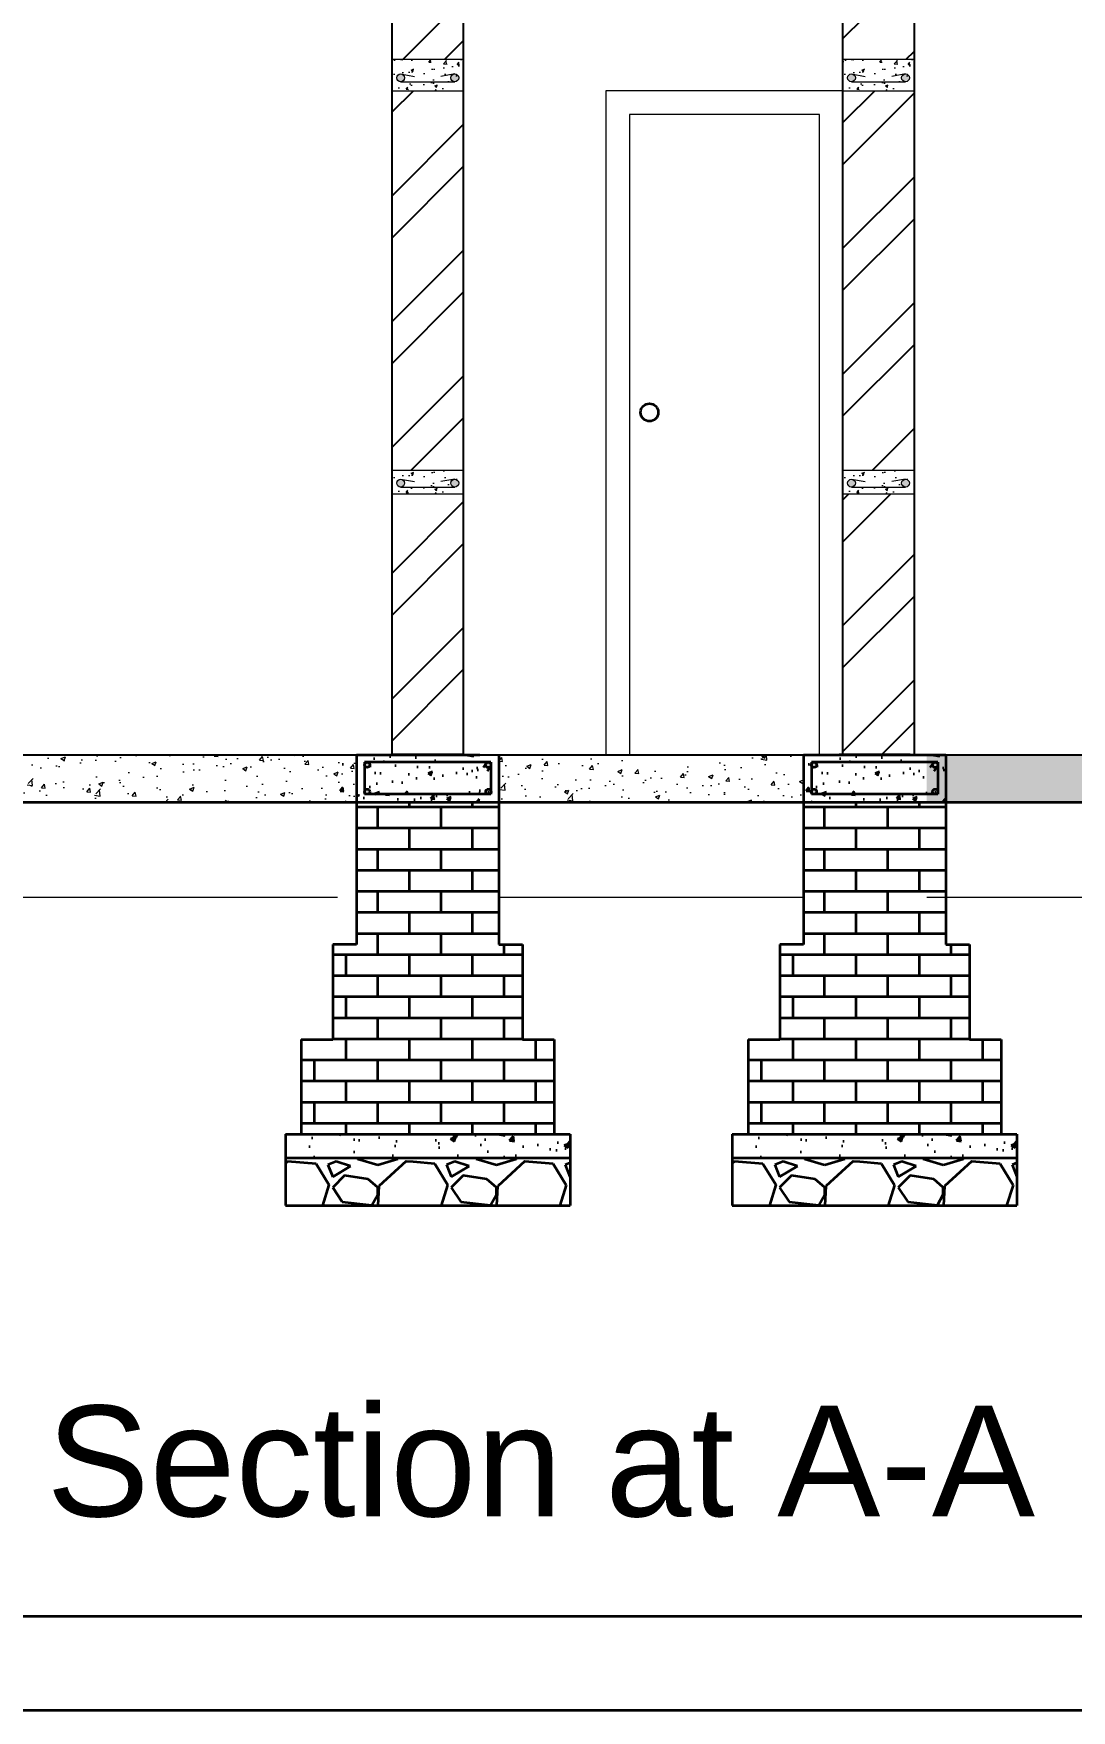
# Model space of a CAD drawing. Header units: inches. Extents: x 392906 to 410488, y -52747 to -40742.
# Drawn here: x 400696.6 to 400827.8, y -52746.6 to -52534.5 of the extents above; entities that cross this region are included whole.
import ezdxf

# ---------------------------------------------------------------- set-up
doc = ezdxf.new("R2010")
doc.units = ezdxf.units.IN
doc.header["$LTSCALE"] = 2
doc.header["$MEASUREMENT"] = 0
doc.layers.get('0').update_dxf_attribs({"linetype": 'CONTINUOUS'})
for name, color, linetype, lineweight in [('door', 20, 'CONTINUOUS', 35), ('steps', 253, 'CONTINUOUS', 20), ('WALL - A', 1, 'CONTINUOUS', 40)]:
    doc.layers.add(name, color=color, linetype=linetype, lineweight=lineweight)
doc.layers.add('Normal Wall', color=7, linetype='CONTINUOUS', lineweight=35, true_color=0xffaf89)
doc.styles.get("Standard").update_dxf_attribs({"font": 'ARIALN.TTF'})
pattern_1 = [(228.0127875, (39700.7965, -21894.8835), (-120, -135), [2.01804, -199.7863207]), (184.96974073, (39699.4465, -21896.3835), (180, 15), [3.46302, -342.8388714]), (132.51044708, (39695.9965, -21896.6835), (150, -165), [2.44182, -241.74048894]), (267.273689, (39690.1465, -21900.4335), (15, 300), [3.15357, -312.2033706]), (292.83365418, (39689.9965, -21903.5835), (-75, 180), [3.092325, -306.1405969]), (357.273689, (39691.1965, -21906.4335), (-300, 15), [3.15357, -312.2033706]), (37.69424047, (39694.3465, -21906.5835), (-195, -150), [4.170435, -412.87272823]), (72.25532837, (39697.6465, -21904.0335), (105, 330), [3.93732, -389.79482245]), (121.42956562, (39698.8465, -21900.2835), (-120, 195), [3.16425, -313.26109665]), (175.2363583, (39697.1965, -21897.5835), (165, -15), [3.61248, -177.0114387]), (222.3974378, (39693.59653, -21897.28348), (-180, -165), [4.67172, -462.5006251]), (138.81407483, (39704.9965, -21900.5835), (-105, 90), [1.594515, -157.8576722]), (171.4692344, (39703.7965, -21899.5335), (195, -30), [3.033555, -300.32267124]), (225, (39700.797, -21899.083), (-2e-15, -15), [2.121315, -19.09188844]), (203.1985905, (39699.7465, -21897.2835), (75, 30), [1.14237, -113.0942266]), (291.8014095, (39698.6965, -21897.7335), (-15, 45), [1.615545, -79.1619271]), (30.9637565, (39699.2965, -21899.2335), (45, 30), [2.623935, -84.8403434]), (161.5650512, (39701.5465, -21897.8835), (30, -15), [1.897365, -45.5367999]), (16.38954033, (39689.9965, -21897.7335), (150, 45), [2.658, -263.1426772]), (70.34617594, (39692.5465, -21896.9835), (-60, -165), [2.229915, -220.7611162]), (293.1985905, (39701.5465, -21894.8835), (-30, 75), [2.284725, -111.9518716]), (343.61045967, (39702.4465, -21896.9835), (-150, 45), [2.658, -263.1426772]), (339.4439548, (39689.9965, -21907.0335), (-75, 30), [2.5632, -125.5968562]), (294.77514057, (39692.3965, -21907.9335), (-75, 165), [2.14767, -212.61964595]), (66.8014095, (39701.6965, -21909.8835), (30, 75), [2.284725, -111.9518716]), (17.35402464, (39702.5965, -21907.7835), (-195, -60), [2.514465, -248.9313542]), (69.4439548, (39694.3465, -21909.8835), (-30, -75), [1.2816, -126.8784562]), (101.3099325, (39700.7965, -21909.8835), (-15, 60), [0.76485, -75.7204427]), (165.9637565, (39700.6465, -21909.1335), (45, -15), [3.092325, -58.7542594]), (186.00900596, (39697.6465, -21908.3835), (150, 15), [2.86575, -283.7088476]), (303.6900675, (39699.2965, -21900.5835), (-15, 30), [2.16333, -51.91993913]), (353.15722659, (39700.4965, -21902.3835), (255, -30), [3.77691, -373.91343936]), (60.9453959, (39704.2465, -21902.8335), (-60, -105), [1.54434, -152.8901121]), (90, (39704.997, -21901.483), (-15, 15), [0.9, -14.1]), (120.25643716, (39697.3465, -21907.9335), (60, -105), [2.08386, -206.30279984]), (48.0127875, (39696.2965, -21906.1335), (120, 135), [4.03608, -197.7682807]), (0, (39698.997, -21903.133), (15, 15), [3.9, -11.1]), (325.30484647, (39702.8965, -21903.1335), (150, -105), [2.37171, -234.7991145]), (254.0546041, (39704.8465, -21904.4835), (-15, -60), [2.18403, -107.01761834]), (207.64597536, (39704.2465, -21906.5835), (-285, -150), [3.555975, -352.04211273]), (175.42607874, (39701.0965, -21908.2335), (-195, 15), [3.761985, -372.4361011])]
pattern_2 = [(228.0127875, (39757.3063, -21894.8835), (-120, -135), [2.01804, -199.7863207]), (184.96974073, (39755.9563, -21896.3835), (180, 15), [3.46302, -342.8388714]), (132.51044708, (39752.5063, -21896.6835), (150, -165), [2.44182, -241.74048894]), (267.273689, (39746.6563, -21900.4335), (15, 300), [3.15357, -312.2033706]), (292.83365418, (39746.5063, -21903.5835), (-75, 180), [3.092325, -306.1405969]), (357.273689, (39747.7063, -21906.4335), (-300, 15), [3.15357, -312.2033706]), (37.69424047, (39750.8563, -21906.5835), (-195, -150), [4.170435, -412.87272823]), (72.25532837, (39754.1563, -21904.0335), (105, 330), [3.93732, -389.79482245]), (121.42956562, (39755.3563, -21900.2835), (-120, 195), [3.16425, -313.26109665]), (175.2363583, (39753.7063, -21897.5835), (165, -15), [3.61248, -177.0114387]), (222.3974378, (39750.1063, -21897.28348), (-180, -165), [4.67172, -462.5006251]), (138.81407483, (39761.5063, -21900.5835), (-105, 90), [1.594515, -157.8576722]), (171.4692344, (39760.3063, -21899.5335), (195, -30), [3.033555, -300.32267124]), (225, (39757.306, -21899.083), (-2e-15, -15), [2.121315, -19.09188844]), (203.1985905, (39756.2563, -21897.2835), (75, 30), [1.14237, -113.0942266]), (291.8014095, (39755.2063, -21897.7335), (-15, 45), [1.615545, -79.1619271]), (30.9637565, (39755.8063, -21899.2335), (45, 30), [2.623935, -84.8403434]), (161.5650512, (39758.0563, -21897.8835), (30, -15), [1.897365, -45.5367999]), (16.38954033, (39746.5063, -21897.7335), (150, 45), [2.658, -263.1426772]), (70.34617594, (39749.0563, -21896.9835), (-60, -165), [2.229915, -220.7611162]), (293.1985905, (39758.0563, -21894.8835), (-30, 75), [2.284725, -111.9518716]), (343.61045967, (39758.9563, -21896.9835), (-150, 45), [2.658, -263.1426772]), (339.4439548, (39746.5063, -21907.0335), (-75, 30), [2.5632, -125.5968562]), (294.77514057, (39748.9063, -21907.9335), (-75, 165), [2.14767, -212.61964595]), (66.8014095, (39758.2063, -21909.8835), (30, 75), [2.284725, -111.9518716]), (17.35402464, (39759.1063, -21907.7835), (-195, -60), [2.514465, -248.9313542]), (69.4439548, (39750.8563, -21909.8835), (-30, -75), [1.2816, -126.8784562]), (101.3099325, (39757.3063, -21909.8835), (-15, 60), [0.76485, -75.7204427]), (165.9637565, (39757.1563, -21909.1335), (45, -15), [3.092325, -58.7542594]), (186.00900596, (39754.1563, -21908.3835), (150, 15), [2.86575, -283.7088476]), (303.6900675, (39755.8063, -21900.5835), (-15, 30), [2.16333, -51.91993913]), (353.15722659, (39757.0063, -21902.3835), (255, -30), [3.77691, -373.91343936]), (60.9453959, (39760.7563, -21902.8335), (-60, -105), [1.54434, -152.8901121]), (90, (39761.506, -21901.483), (-15, 15), [0.9, -14.1]), (120.25643716, (39753.8563, -21907.9335), (60, -105), [2.08386, -206.30279984]), (48.0127875, (39752.8063, -21906.1335), (120, 135), [4.03608, -197.7682807]), (0, (39755.506, -21903.133), (15, 15), [3.9, -11.1]), (325.30484647, (39759.4063, -21903.1335), (150, -105), [2.37171, -234.7991145]), (254.0546041, (39761.3563, -21904.4835), (-15, -60), [2.18403, -107.01761834]), (207.64597536, (39760.7563, -21906.5835), (-285, -150), [3.555975, -352.04211273]), (175.42607874, (39757.6063, -21908.2335), (-195, 15), [3.761985, -372.4361011])]
pattern_3 = [(50, (336474.6734, 63886.4713), (5.73808146, -0.50201708), [0.6, -6.6]), (355, (336474.6734, 63886.471), (-1.11001067, 6.01753707), [0.48, -5.28]), (100.4514, (336475.1516, 63886.4294), (4.62807505, 5.51551634), [0.50992152, -5.6091369]), (46.1842, (336474.6734, 63888.071), (8.5379284, -1.3241521), [0.9, -9.9]), (96.6356, (336475.385, 63887.961), (7.47730164, 7.79294297), [0.7648823, -8.413704]), (351.1842, (336474.673, 63888.071), (7.47729556, 7.7929488), [0.72, -7.92]), (21, (336475.4734, 63887.6713), (4.77525642, -3.22095113), [0.6, -6.6]), (326, (336475.4734, 63887.671), (1.94652266, 5.80120036), [0.48, -5.28]), (71.4514, (336475.8714, 63887.403), (6.72178103, 2.58024397), [0.50992152, -5.6091369]), (37.5, (336474.6734, 63886.4713), (0.097278843, 2.66315083), [0, -5.216, 0, -5.36, 0, -5.3]), (7.5, (336474.6734, 63886.4713), (2.1045563, 3.155293695), [0, -3.056, 0, -5.096, 0, -2.02]), (327.5, (336472.8894, 63886.4713), (4.27057949, -0.180438974), [0, -2, 0, -6.24, 0, -8.28]), (317.5, (336472.0894, 63886.4713), (4.66548935, 0.80083986), [0, -2.6, 0, -4.144, 0, -5.88])]

msp = doc.modelspace()

# ---------------------------------------------------------------- hatches: boundary and pattern name
at = {"linetype": 'ByBlock', "lineweight": 5}
h = msp.add_hatch(dxfattribs=at)
h.set_pattern_fill('AR-CONC', scale=0.5, style=0)
h.set_pattern_definition([(50, (354502.9853, 16266.0003), (3.58630091, -0.31376067), [0.375, -4.125]), (355, (354502.9853, 16266.0003), (-0.69375667, 3.76096067), [0.3, -3.3]), (100.4514, (354503.2842, 16265.974), (2.89254691, 3.44719771), [0.31870095, -3.50571056]), (46.1842, (354502.9853, 16267.0003), (5.33620524, -0.82759507), [0.5625, -6.1875]), (96.6356, (354503.43, 16266.9313), (4.67331353, 4.87058935), [0.47805144, -5.258565]), (351.1842, (354502.9853, 16267), (4.67330973, 4.870593), [0.45, -4.95]), (21, (354503.4853, 16266.7503), (2.98453526, -2.01309445), [0.375, -4.125]), (326, (354503.4853, 16266.7503), (1.21657666, 3.62575023), [0.3, -3.3]), (71.4514, (354503.734, 16266.5825), (4.20111314, 1.61265248), [0.31870095, -3.50571056]), (37.5, (354502.9853, 16266.0003), (0.060799277, 1.66446927), [0, -3.26, 0, -3.35, 0, -3.3125]), (7.5, (354502.9853, 16266.0003), (1.315347687, 1.97205856), [0, -1.91, 0, -3.185, 0, -1.2625]), (327.5, (354501.8703, 16266.0003), (2.66911218, -0.112774359), [0, -1.25, 0, -3.9, 0, -5.175]), (317.5, (354501.3703, 16266.0003), (2.91593085, 0.50052491), [0, -1.625, 0, -2.59, 0, -3.675])])
h.paths.add_polyline_path([(400750.91, -52537.75), (400741.91, -52537.75), (400741.91, -52541.75), (400750.91, -52541.75)])
edge = h.paths.add_edge_path(flags=16)
edge.add_arc((400749.83, -52540.39), 0.496, 180, 268.058, ccw=False)
edge.add_arc((400749.83, -52540.39), 0.496, 0, 180, ccw=False)
edge.add_arc((400749.83, -52540.39), 0.496, -91.942, 0, ccw=False)
edge.add_line((400749.81, -52540.89), (400743.01, -52540.89))
edge.add_arc((400742.99, -52540.39), 0.496, 180, 271.942, ccw=False)
edge.add_arc((400742.99, -52540.39), 0.496, 0, 180, ccw=False)
edge.add_arc((400742.99, -52540.39), 0.496, -88.058, 0, ccw=False)
edge.add_line((400743.01, -52540.89), (400749.81, -52540.89))
h = msp.add_hatch(dxfattribs=at)
h.set_pattern_fill('AR-CONC', scale=0.5, style=0)
h.set_pattern_definition([(50, (354559.9853, 16266.0003), (3.58630091, -0.31376067), [0.375, -4.125]), (355, (354559.9853, 16266.0003), (-0.69375667, 3.76096067), [0.3, -3.3]), (100.4514, (354560.2842, 16265.974), (2.89254691, 3.44719771), [0.31870095, -3.50571056]), (46.1842, (354559.9853, 16267.0003), (5.33620524, -0.82759507), [0.5625, -6.1875]), (96.6356, (354560.43, 16266.9313), (4.67331353, 4.87058935), [0.47805144, -5.258565]), (351.1842, (354559.9853, 16267), (4.67330973, 4.870593), [0.45, -4.95]), (21, (354560.4853, 16266.7503), (2.98453526, -2.01309445), [0.375, -4.125]), (326, (354560.4853, 16266.7503), (1.21657666, 3.62575023), [0.3, -3.3]), (71.4514, (354560.734, 16266.5825), (4.20111314, 1.61265248), [0.31870095, -3.50571056]), (37.5, (354559.9853, 16266.0003), (0.060799277, 1.66446927), [0, -3.26, 0, -3.35, 0, -3.3125]), (7.5, (354559.9853, 16266.0003), (1.315347687, 1.97205856), [0, -1.91, 0, -3.185, 0, -1.2625]), (327.5, (354558.8703, 16266.0003), (2.66911218, -0.112774359), [0, -1.25, 0, -3.9, 0, -5.175]), (317.5, (354558.3703, 16266.0003), (2.91593085, 0.50052491), [0, -1.625, 0, -2.59, 0, -3.675])])
h.paths.add_polyline_path([(400807.91, -52537.75), (400798.91, -52537.75), (400798.91, -52541.75), (400807.91, -52541.75)])
edge = h.paths.add_edge_path(flags=16)
edge.add_arc((400806.83, -52540.39), 0.496, 180, 268.058, ccw=False)
edge.add_arc((400806.83, -52540.39), 0.496, 0, 180, ccw=False)
edge.add_arc((400806.83, -52540.39), 0.496, -91.942, 0, ccw=False)
edge.add_line((400806.81, -52540.89), (400800.01, -52540.89))
edge.add_arc((400799.99, -52540.39), 0.496, 180, 271.942, ccw=False)
edge.add_arc((400799.99, -52540.39), 0.496, 0, 180, ccw=False)
edge.add_arc((400799.99, -52540.39), 0.496, -88.058, 0, ccw=False)
edge.add_line((400800.01, -52540.89), (400806.81, -52540.89))
h = msp.add_hatch(color=7, dxfattribs=at)
h.paths.add_polyline_path([(400750.32, -52540.12, 0.414214), (400749.83, -52539.62), (400749.66, -52539.65, 0.315664), (400749.33, -52540.12, 1)])
h.paths.add_polyline_path([(400743.16, -52539.65), (400742.99, -52539.62, 0.414214), (400742.5, -52540.12, 0.404321), (400742.98, -52540.62), (400743.01, -52540.62, 0.404321), (400743.49, -52540.12, 0.315664)])
h = msp.add_hatch(color=7, dxfattribs=at)
h.paths.add_polyline_path([(400807.32, -52540.12, 0.414214), (400806.83, -52539.62), (400806.66, -52539.65, 0.315664), (400806.33, -52540.12, 1)])
h.paths.add_polyline_path([(400800.16, -52539.65), (400799.99, -52539.62, 0.414214), (400799.5, -52540.12, 0.404321), (400799.98, -52540.62), (400800.01, -52540.62, 0.404321), (400800.49, -52540.12, 0.315664)])
h = msp.add_hatch(dxfattribs=at)
h.set_pattern_fill('AR-CONC', scale=0.5, style=0)
h.set_pattern_definition([(50, (354502.9853, 16215.0003), (3.58630091, -0.31376067), [0.375, -4.125]), (355, (354502.9853, 16215.0003), (-0.69375667, 3.76096067), [0.3, -3.3]), (100.4514, (354503.2842, 16214.974), (2.89254691, 3.44719771), [0.31870095, -3.50571056]), (46.1842, (354502.9853, 16216.0003), (5.33620524, -0.82759507), [0.5625, -6.1875]), (96.6356, (354503.43, 16215.9313), (4.67331353, 4.87058935), [0.47805144, -5.258565]), (351.1842, (354502.9853, 16216), (4.67330973, 4.870593), [0.45, -4.95]), (21, (354503.4853, 16215.7503), (2.98453526, -2.01309445), [0.375, -4.125]), (326, (354503.4853, 16215.7503), (1.21657666, 3.62575023), [0.3, -3.3]), (71.4514, (354503.734, 16215.5825), (4.20111314, 1.61265248), [0.31870095, -3.50571056]), (37.5, (354502.9853, 16215.0003), (0.060799277, 1.66446927), [0, -3.26, 0, -3.35, 0, -3.3125]), (7.5, (354502.9853, 16215.0003), (1.315347687, 1.97205856), [0, -1.91, 0, -3.185, 0, -1.2625]), (327.5, (354501.8703, 16215.0003), (2.66911218, -0.112774359), [0, -1.25, 0, -3.9, 0, -5.175]), (317.5, (354501.3703, 16215.0003), (2.91593085, 0.50052491), [0, -1.625, 0, -2.59, 0, -3.675])])
h.paths.add_polyline_path([(400750.91, -52589.75), (400741.91, -52589.75), (400741.91, -52592.75), (400750.91, -52592.75)])
h.paths.add_polyline_path([(400749.81, -52591.89, -0.404321), (400749.33, -52591.39, -1), (400750.32, -52591.39, -0.424176), (400749.81, -52591.89), (400743.01, -52591.89, -0.424176), (400742.5, -52591.39, -1), (400743.49, -52591.39, -0.404321), (400743.01, -52591.89)], flags=16)
h = msp.add_hatch(color=7, dxfattribs=at)
h.paths.add_polyline_path([(400750.32, -52591.39, 0.414214), (400749.83, -52590.9), (400749.66, -52590.93, 0.315664), (400749.33, -52591.39, 1)])
h.paths.add_polyline_path([(400743.16, -52590.93), (400742.99, -52590.9, 0.414214), (400742.5, -52591.39, 0.404321), (400742.98, -52591.89), (400743.01, -52591.89, 0.404321), (400743.49, -52591.39, 0.315664)])
h = msp.add_hatch(dxfattribs=at)
h.set_pattern_fill('AR-CONC', scale=0.5, style=0)
h.set_pattern_definition([(50, (354559.9853, 16215.0003), (3.58630091, -0.31376067), [0.375, -4.125]), (355, (354559.9853, 16215.0003), (-0.69375667, 3.76096067), [0.3, -3.3]), (100.4514, (354560.2842, 16214.974), (2.89254691, 3.44719771), [0.31870095, -3.50571056]), (46.1842, (354559.9853, 16216.0003), (5.33620524, -0.82759507), [0.5625, -6.1875]), (96.6356, (354560.43, 16215.9313), (4.67331353, 4.87058935), [0.47805144, -5.258565]), (351.1842, (354559.9853, 16216), (4.67330973, 4.870593), [0.45, -4.95]), (21, (354560.4853, 16215.7503), (2.98453526, -2.01309445), [0.375, -4.125]), (326, (354560.4853, 16215.7503), (1.21657666, 3.62575023), [0.3, -3.3]), (71.4514, (354560.734, 16215.5825), (4.20111314, 1.61265248), [0.31870095, -3.50571056]), (37.5, (354559.9853, 16215.0003), (0.060799277, 1.66446927), [0, -3.26, 0, -3.35, 0, -3.3125]), (7.5, (354559.9853, 16215.0003), (1.315347687, 1.97205856), [0, -1.91, 0, -3.185, 0, -1.2625]), (327.5, (354558.8703, 16215.0003), (2.66911218, -0.112774359), [0, -1.25, 0, -3.9, 0, -5.175]), (317.5, (354558.3703, 16215.0003), (2.91593085, 0.50052491), [0, -1.625, 0, -2.59, 0, -3.675])])
h.paths.add_polyline_path([(400807.91, -52589.75), (400798.91, -52589.75), (400798.91, -52592.75), (400807.91, -52592.75)])
h.paths.add_polyline_path([(400806.81, -52591.89, -0.404321), (400806.33, -52591.39, -1), (400807.32, -52591.39, -0.424176), (400806.81, -52591.89), (400800.01, -52591.89, -0.424176), (400799.5, -52591.39, -1), (400800.49, -52591.39, -0.404321), (400800.01, -52591.89)], flags=16)
h = msp.add_hatch(color=7, dxfattribs=at)
h.paths.add_polyline_path([(400807.32, -52591.39, 0.414214), (400806.83, -52590.9), (400806.66, -52590.93, 0.315664), (400806.33, -52591.39, 1)])
h.paths.add_polyline_path([(400800.16, -52590.93), (400799.99, -52590.9, 0.414214), (400799.5, -52591.39, 0.404321), (400799.98, -52591.89), (400800.01, -52591.89, 0.404321), (400800.49, -52591.39, 0.315664)])
at = {"layer": 'door', "ltscale": 0.5}
h = msp.add_hatch(dxfattribs=at)
h.set_pattern_fill('AR-CONC', color=256, scale=0.8, style=0)
h.set_pattern_definition([(50, (336415.7534, 63886.4713), (5.73808146, -0.50201708), [0.6, -6.6]), (355, (336415.7534, 63886.471), (-1.11001067, 6.01753707), [0.48, -5.28]), (100.4514, (336416.2316, 63886.4294), (4.62807505, 5.51551634), [0.50992152, -5.6091369]), (46.1842, (336415.7534, 63888.071), (8.5379284, -1.3241521), [0.9, -9.9]), (96.6356, (336416.465, 63887.961), (7.47730164, 7.79294297), [0.7648823, -8.413704]), (351.1842, (336415.753, 63888.071), (7.47729556, 7.7929488), [0.72, -7.92]), (21, (336416.5534, 63887.6713), (4.77525642, -3.22095113), [0.6, -6.6]), (326, (336416.5534, 63887.671), (1.94652266, 5.80120036), [0.48, -5.28]), (71.4514, (336416.9514, 63887.403), (6.72178103, 2.58024397), [0.50992152, -5.6091369]), (37.5, (336415.7534, 63886.4713), (0.097278843, 2.66315083), [0, -5.216, 0, -5.36, 0, -5.3]), (7.5, (336415.7534, 63886.4713), (2.1045563, 3.155293695), [0, -3.056, 0, -5.096, 0, -2.02]), (327.5, (336413.9694, 63886.4713), (4.27057949, -0.180438974), [0, -2, 0, -6.24, 0, -8.28]), (317.5, (336413.1694, 63886.4713), (4.66548935, 0.80083986), [0, -2.6, 0, -4.144, 0, -5.88])])
h.paths.add_polyline_path([(400753, -52625.75), (400735, -52625.75), (400735, -52631.75), (400753, -52631.75), (400753, -52626.7)])
h.paths.add_polyline_path([(400752, -52626.7), (400752, -52630.75), (400736, -52630.75), (400736, -52626.7), (400736.3, -52626.7, -0.049683), (400736.37, -52626.7)], flags=16)
h.paths.add_polyline_path([(400751.99, -52627.04, -1), (400751.32, -52627.04, -1)], flags=0)
h.paths.add_polyline_path([(400752, -52630.42, -1), (400751.33, -52630.42, -1)], flags=16)
h.paths.add_polyline_path([(400736.67, -52630.42, -1), (400736, -52630.42, -1)], flags=16)
h = msp.add_hatch(dxfattribs=at)
h.set_pattern_fill('AR-CONC', color=256, scale=0.8, style=0)
h.set_pattern_definition([(50, (336418.1637, 63886.4713), (5.73808146, -0.50201708), [0.6, -6.6]), (355, (336418.1637, 63886.471), (-1.11001067, 6.01753707), [0.48, -5.28]), (100.4514, (336418.642, 63886.4294), (4.62807505, 5.51551634), [0.50992152, -5.6091369]), (46.1842, (336418.164, 63888.071), (8.5379284, -1.3241521), [0.9, -9.9]), (96.6356, (336418.875, 63887.961), (7.47730164, 7.79294297), [0.7648823, -8.413704]), (351.1842, (336418.164, 63888.071), (7.47729556, 7.7929488), [0.72, -7.92]), (21, (336418.9637, 63887.6713), (4.77525642, -3.22095113), [0.6, -6.6]), (326, (336418.9637, 63887.671), (1.94652266, 5.80120036), [0.48, -5.28]), (71.4514, (336419.3616, 63887.403), (6.72178103, 2.58024397), [0.50992152, -5.6091369]), (37.5, (336418.1637, 63886.4713), (0.097278843, 2.66315083), [0, -5.216, 0, -5.36, 0, -5.3]), (7.5, (336418.1637, 63886.4713), (2.1045563, 3.155293695), [0, -3.056, 0, -5.096, 0, -2.02]), (327.5, (336416.3797, 63886.4713), (4.27057949, -0.180438974), [0, -2, 0, -6.24, 0, -8.28]), (317.5, (336415.5797, 63886.4713), (4.66548935, 0.80083986), [0, -2.6, 0, -4.144, 0, -5.88])])
h.paths.add_polyline_path([(400754.41, -52626.7), (400738.41, -52626.7), (400738.41, -52630.75), (400754.41, -52630.75)])
h = msp.add_hatch(color=256, dxfattribs=at)
h.paths.add_polyline_path([(400739.08, -52627.03, 0.385424), (400738.78, -52626.7), (400738.71, -52626.7, 0.385424), (400738.41, -52627.03, 1)])
h.paths.add_polyline_path([(400738.41, -52630.42, 1), (400739.08, -52630.42, 1)])
h.paths.add_polyline_path([(400753.73, -52627.04, 1), (400754.4, -52627.04, 1)])
h.paths.add_polyline_path([(400753.74, -52630.42, 1), (400754.41, -52630.42, 1)])
h = msp.add_hatch(dxfattribs=at)
h.set_pattern_fill('AR-CONC', color=256, scale=0.8, style=0)
h.set_pattern_definition(pattern_3)
h.paths.add_polyline_path([(400811.92, -52625.75), (400793.92, -52625.75), (400793.92, -52631.75), (400811.92, -52631.75), (400811.92, -52626.7)])
h.paths.add_polyline_path([(400810.92, -52626.7), (400810.92, -52630.75), (400794.92, -52630.75), (400794.92, -52626.7), (400795.22, -52626.7, -0.049683), (400795.29, -52626.7)], flags=16)
h.paths.add_polyline_path([(400810.91, -52627.04, -1), (400810.24, -52627.04, -1)], flags=0)
h.paths.add_polyline_path([(400810.92, -52630.42, -1), (400810.25, -52630.42, -1)], flags=16)
h.paths.add_polyline_path([(400795.59, -52630.42, -1), (400794.92, -52630.42, -1)], flags=16)
h = msp.add_hatch(dxfattribs=at)
h.set_pattern_fill('AR-CONC', color=256, scale=0.8, style=0)
h.set_pattern_definition(pattern_3)
h.paths.add_polyline_path([(400810.92, -52626.7), (400794.92, -52626.7), (400794.92, -52630.75), (400810.92, -52630.75)])
h = msp.add_hatch(color=256, dxfattribs=at)
h.paths.add_polyline_path([(400795.59, -52627.03, 0.385424), (400795.29, -52626.7), (400795.22, -52626.7, 0.385424), (400794.92, -52627.03, 1)])
h.paths.add_polyline_path([(400794.92, -52630.42, 1), (400795.59, -52630.42, 1)])
h.paths.add_polyline_path([(400810.24, -52627.04, 1), (400810.91, -52627.04, 1)])
h.paths.add_polyline_path([(400810.25, -52630.42, 1), (400810.92, -52630.42, 1)])
at = {"layer": 'door', "ltscale": 0.5, "transparency": 33554648}
h = msp.add_hatch(dxfattribs=at)
h.set_pattern_fill('AR-BRSTD', color=256)
h.set_pattern_definition([(0, (245344.0897, -25738.323), (0, 2.667), []), (90, (245344.0897, -25738.323), (-4, 2.667), [2.667, -2.667])])
h.paths.add_polyline_path([(400755.41, -52631.75), (400737.41, -52631.75), (400737.41, -52649.75), (400755.41, -52649.75)])
h.paths.add_polyline_path([(400758.41, -52649.75), (400734.41, -52649.75), (400734.41, -52661.75), (400755.41, -52661.75), (400758.41, -52661.75)])
h.paths.add_polyline_path([(400762.41, -52661.75), (400755.41, -52661.75), (400734.41, -52661.75), (400730.41, -52661.75), (400730.41, -52673.75), (400762.41, -52673.75)])
h = msp.add_hatch(dxfattribs=at)
h.set_pattern_fill('AR-BRSTD', color=256)
h.set_pattern_definition([(0, (245400.5994, -25738.323), (0, 2.667), []), (90, (245400.5994, -25738.323), (-4, 2.667), [2.667, -2.667])])
h.paths.add_polyline_path([(400811.92, -52631.75), (400793.92, -52631.75), (400793.92, -52649.75), (400811.92, -52649.75)])
h.paths.add_polyline_path([(400814.92, -52649.75), (400790.92, -52649.75), (400790.92, -52661.75), (400811.92, -52661.75), (400814.92, -52661.75)])
h.paths.add_polyline_path([(400818.92, -52661.75), (400811.92, -52661.75), (400790.92, -52661.75), (400786.92, -52661.75), (400786.92, -52673.75), (400818.92, -52673.75)])
at = {"layer": 'door', "ltscale": 0.5}
h = msp.add_hatch(dxfattribs=at)
h.set_pattern_fill('AR-CONC', color=256, style=0)
h.set_pattern_definition([(50, (395978.671, 15769.13), (7.17260183, -0.62752135), [0.75, -8.25]), (355, (395978.671, 15769.13), (-1.3875133, 7.5219213), [0.6, -6.6]), (100.4514, (395979.269, 15769.0776), (5.7850938, 6.8943954), [0.6374019, -7.0114211]), (46.1842, (395978.671, 15771.13), (10.6724105, -1.6551901), [1.125, -12.375]), (96.6356, (395979.56, 15770.992), (9.346627, 9.7411787), [0.9561029, -10.51713]), (351.1842, (395978.671, 15771.13), (9.3466195, 9.741186), [0.9, -9.9]), (21, (395979.671, 15770.63), (5.9690705, -4.0261889), [0.75, -8.25]), (326, (395979.671, 15770.63), (2.4331533, 7.25150045), [0.6, -6.6]), (71.4514, (395980.1685, 15770.2944), (8.4022263, 3.225305), [0.6374019, -7.0114211]), (37.5, (395978.671, 15769.13), (0.12159855, 3.32893854), [0, -6.52, 0, -6.7, 0, -6.625]), (7.5, (395978.671, 15769.13), (2.63069537, 3.94411712), [0, -3.82, 0, -6.37, 0, -2.525]), (327.5, (395976.441, 15769.13), (5.33822436, -0.22554872), [0, -2.5, 0, -7.8, 0, -10.35]), (317.5, (395975.441, 15769.13), (5.8318617, 1.00104982), [0, -3.25, 0, -5.18, 0, -7.35])])
h.paths.add_polyline_path([(400764.41, -52673.75), (400728.41, -52673.75), (400728.41, -52676.75), (400764.41, -52676.75)])
h = msp.add_hatch(dxfattribs=at)
h.set_pattern_fill('AR-CONC', color=256, style=0)
h.set_pattern_definition([(50, (396035.181, 15769.13), (7.17260183, -0.62752135), [0.75, -8.25]), (355, (396035.181, 15769.13), (-1.3875133, 7.5219213), [0.6, -6.6]), (100.4514, (396035.7786, 15769.0776), (5.7850938, 6.8943954), [0.6374019, -7.0114211]), (46.1842, (396035.181, 15771.13), (10.6724105, -1.6551901), [1.125, -12.375]), (96.6356, (396036.07, 15770.992), (9.346627, 9.7411787), [0.9561029, -10.51713]), (351.1842, (396035.181, 15771.13), (9.3466195, 9.741186), [0.9, -9.9]), (21, (396036.181, 15770.63), (5.9690705, -4.0261889), [0.75, -8.25]), (326, (396036.181, 15770.63), (2.4331533, 7.25150045), [0.6, -6.6]), (71.4514, (396036.678, 15770.2944), (8.4022263, 3.225305), [0.6374019, -7.0114211]), (37.5, (396035.181, 15769.13), (0.12159855, 3.32893854), [0, -6.52, 0, -6.7, 0, -6.625]), (7.5, (396035.181, 15769.13), (2.63069537, 3.94411712), [0, -3.82, 0, -6.37, 0, -2.525]), (327.5, (396032.951, 15769.13), (5.33822436, -0.22554872), [0, -2.5, 0, -7.8, 0, -10.35]), (317.5, (396031.951, 15769.13), (5.8318617, 1.00104982), [0, -3.25, 0, -5.18, 0, -7.35])])
h.paths.add_polyline_path([(400820.92, -52673.75), (400784.92, -52673.75), (400784.92, -52676.75), (400820.92, -52676.75)])
at = {"layer": 'door', "ltscale": 0.5, "transparency": 33554648}
h = msp.add_hatch(dxfattribs=at)
h.set_pattern_fill('GRAVEL', color=256, scale=15)
h.set_pattern_definition(pattern_1)
h.paths.add_polyline_path([(400744.56, -52676.75), (400728.41, -52676.75), (400728.41, -52682.75), (400744.56, -52682.75)])
h = msp.add_hatch(dxfattribs=at)
h.set_pattern_fill('GRAVEL', color=256, scale=15)
h.set_pattern_definition(pattern_1)
h.paths.add_polyline_path([(400764.41, -52682.75), (400764.41, -52676.75), (400744.56, -52676.75), (400744.56, -52682.75)])
h = msp.add_hatch(dxfattribs=at)
h.set_pattern_fill('GRAVEL', color=256, scale=15)
h.set_pattern_definition(pattern_2)
h.paths.add_polyline_path([(400801.07, -52676.75), (400784.92, -52676.75), (400784.92, -52682.75), (400801.07, -52682.75)])
h = msp.add_hatch(dxfattribs=at)
h.set_pattern_fill('GRAVEL', color=256, scale=15)
h.set_pattern_definition(pattern_2)
h.paths.add_polyline_path([(400820.92, -52682.75), (400820.92, -52676.75), (400801.07, -52676.75), (400801.07, -52682.75)])
at = {"layer": 'steps', "ltscale": 0.3}
h = msp.add_hatch(dxfattribs=at)
h.set_pattern_fill('AR-CONC', scale=0.8, style=0)
h.set_pattern_definition([(50, (-3885.6406, -5712.3453), (5.73808146, -0.50201708), [0.6, -6.6]), (355, (-3885.6406, -5712.3453), (-1.11001067, 6.01753707), [0.48, -5.28]), (100.4514445, (-3885.1625, -5712.387), (4.628070774, 5.51551993), [0.50992154, -5.6091369]), (46.1842, (-3885.6406, -5710.745), (8.53793065, -1.32415425), [0.9, -9.9]), (96.6356355, (-3884.929, -5710.856), (7.47729557, 7.7929488), [0.76488274, -8.41371008]), (351.184164, (-3885.641, -5710.745), (7.47729556, 7.7929488), [0.72, -7.92]), (21, (-3884.8406, -5711.1453), (4.775256417, -3.220951125), [0.6, -6.6]), (326, (-3884.8406, -5711.1453), (1.946522655, 5.80120036), [0.48, -5.28]), (71.4514447, (-3884.4427, -5711.4137), (6.721779014, 2.58024922), [0.50992152, -5.6091369]), (37.5, (-3885.6406, -5712.3453), (0.097278843, 2.663150831), [0, -5.216, 0, -5.36, 0, -5.3]), (7.5, (-3885.6406, -5712.3453), (2.1045563, 3.155293695), [0, -3.056, 0, -5.096, 0, -2.02]), (327.5, (-3887.4246, -5712.3453), (4.270579489, -0.180438974), [0, -2, 0, -6.24, 0, -8.28]), (317.5, (-3888.2246, -5712.3453), (4.665489355, 0.80083986), [0, -2.6, 0, -4.144, 0, -5.88])])
h.paths.add_polyline_path([(400620.76, -52625.75), (400620.76, -52631.75), (400737.41, -52631.75), (400737.41, -52625.75)])
h = msp.add_hatch(dxfattribs=at)
h.set_pattern_fill('AR-CONC', scale=0.8, style=0)
h.set_pattern_definition([(50, (-2780.9705, -2875.87), (5.73808146, -0.50201708), [0.6, -6.6]), (355, (-2780.9705, -2875.87), (-1.11001067, 6.01753707), [0.48, -5.28]), (100.4514445, (-2780.4924, -2875.912), (4.628070774, 5.51551993), [0.50992154, -5.6091369]), (46.1842, (-2780.9705, -2874.27), (8.53793065, -1.32415425), [0.9, -9.9]), (96.6356355, (-2780.259, -2874.38), (7.47729557, 7.7929488), [0.76488274, -8.41371008]), (351.184164, (-2780.9705, -2874.27), (7.47729556, 7.7929488), [0.72, -7.92]), (21, (-2780.1705, -2874.67), (4.775256417, -3.220951125), [0.6, -6.6]), (326, (-2780.1705, -2874.67), (1.946522655, 5.80120036), [0.48, -5.28]), (71.4514447, (-2779.7726, -2874.9384), (6.721779014, 2.58024922), [0.50992152, -5.6091369]), (37.5, (-2780.9705, -2875.87), (0.097278843, 2.663150831), [0, -5.216, 0, -5.36, 0, -5.3]), (7.5, (-2780.9705, -2875.87), (2.1045563, 3.155293695), [0, -3.056, 0, -5.096, 0, -2.02]), (327.5, (-2782.7545, -2875.87), (4.270579489, -0.180438974), [0, -2, 0, -6.24, 0, -8.28]), (317.5, (-2783.5545, -2875.87), (4.665489355, 0.80083986), [0, -2.6, 0, -4.144, 0, -5.88])])
h.paths.add_polyline_path([(400793.92, -52625.75), (400755.41, -52625.75), (400755.41, -52631.75), (400793.92, -52631.75)])
h = msp.add_hatch(dxfattribs=at)
h.set_pattern_fill('AR-CONC', scale=0.8, style=0)
h.set_pattern_definition([(50, (-2783.381, -2875.87), (5.73808146, -0.50201708), [0.6, -6.6]), (355, (-2783.381, -2875.87), (-1.11001067, 6.01753707), [0.48, -5.28]), (100.4514445, (-2782.9026, -2875.912), (4.628070774, 5.51551993), [0.50992154, -5.6091369]), (46.1842, (-2783.381, -2874.27), (8.53793065, -1.32415425), [0.9, -9.9]), (96.6356355, (-2782.669, -2874.38), (7.47729557, 7.7929488), [0.76488274, -8.41371008]), (351.184164, (-2783.381, -2874.27), (7.47729556, 7.7929488), [0.72, -7.92]), (21, (-2782.581, -2874.67), (4.775256417, -3.220951125), [0.6, -6.6]), (326, (-2782.581, -2874.67), (1.946522655, 5.80120036), [0.48, -5.28]), (71.4514447, (-2782.183, -2874.9384), (6.721779014, 2.58024922), [0.50992152, -5.6091369]), (37.5, (-2783.3808, -2875.87), (0.097278843, 2.663150831), [0, -5.216, 0, -5.36, 0, -5.3]), (7.5, (-2783.3808, -2875.87), (2.1045563, 3.155293695), [0, -3.056, 0, -5.096, 0, -2.02]), (327.5, (-2785.1648, -2875.87), (4.270579489, -0.180438974), [0, -2, 0, -6.24, 0, -8.28]), (317.5, (-2785.9648, -2875.87), (4.665489355, 0.80083986), [0, -2.6, 0, -4.144, 0, -5.88])])
h.paths.add_polyline_path([(400956.5, -52625.75), (400809.51, -52625.75), (400809.51, -52631.75), (400956.5, -52631.75)])
at = {"layer": 'WALL - A', "lineweight": 25}
h = msp.add_hatch(dxfattribs=at)
h.set_pattern_fill('ANSI32', color=256, scale=30, style=0)
h.set_pattern_definition([(45, (-2773.789, -1254.352), (-7.9549513, 7.9549513), []), (45, (-2768.485, -1254.352), (-7.9549513, 7.9549513), [])])
h.paths.add_polyline_path([(400616.27, -52497.35), (400607.16, -52496.93), (400607.17, -52513.75), (400616.27, -52513.75)])
h.paths.add_polyline_path([(400616.27, -52517.75), (400607.17, -52517.75), (400607.19, -52537.75), (400616.27, -52537.75)])
h.paths.add_polyline_path([(400750.91, -52517.75), (400741.91, -52517.75), (400741.91, -52537.75), (400750.91, -52537.75)])
h.paths.add_polyline_path([(400750.91, -52503.54), (400741.91, -52503.13), (400741.91, -52513.75), (400750.91, -52513.75)])
h.paths.add_polyline_path([(400807.91, -52506.16), (400798.91, -52505.75), (400798.91, -52513.75), (400807.91, -52513.75)])
h.paths.add_polyline_path([(400807.91, -52517.75), (400798.91, -52517.75), (400798.91, -52537.75), (400807.91, -52537.75)])
h.paths.add_polyline_path([(400807.91, -52592.75), (400798.91, -52592.75), (400798.91, -52625.75), (400807.91, -52625.75)])
h.paths.add_polyline_path([(400807.91, -52541.75), (400798.91, -52541.75), (400798.91, -52589.75), (400807.91, -52589.75)])
h.paths.add_polyline_path([(400750.91, -52541.75), (400741.91, -52541.75), (400741.91, -52589.75), (400750.91, -52589.75)])
h.paths.add_polyline_path([(400750.91, -52592.75), (400741.91, -52592.75), (400741.91, -52625.75), (400750.91, -52625.75)])
h.paths.add_polyline_path([(400972.91, -52592.75), (400963.91, -52592.75), (400963.91, -52625.75), (400972.91, -52625.75)])
h.paths.add_polyline_path([(400972.91, -52541.75), (400963.91, -52541.75), (400963.91, -52589.75), (400972.91, -52589.75)])
h.paths.add_polyline_path([(400972.91, -52517.75), (400963.91, -52517.75), (400963.91, -52537.75), (400972.91, -52537.75)])
h.paths.add_polyline_path([(400963.91, -52513.34), (400963.91, -52513.75), (400972.91, -52513.75)])

# ---------------------------------------------------------------- linework, layer by layer
at = {"ltscale": 0.5}
for p, q in [((400741.91, -52625.75), (400741.91, -52517.75)), ((400750.91, -52517.75), (400750.91, -52625.75)), ((400798.91, -52625.75), (400798.91, -52517.75)), ((400807.91, -52517.75), (400807.91, -52625.75)), ((400581.53, -52625.75), (400972.91, -52625.75)), ((400741.91, -52625.75), (400750.91, -52625.75)), ((400741.91, -52625.75), (400750.91, -52625.75)), ((400741.91, -52625.75), (400750.91, -52625.75)), ((400798.42, -52625.75), (400807.42, -52625.75)), ((400798.43, -52625.75), (400807.41, -52625.75))]:
    msp.add_line(p, q, dxfattribs=at)
at = {"color": 7, "linetype": 'ByBlock', "lineweight": 5}
for p, q in [((400741.91, -52537.75), (400750.91, -52537.75)), ((400798.91, -52537.75), (400807.91, -52537.75)), ((400742.98, -52540.62), (400749.83, -52540.62)), ((400742.99, -52539.62), (400744.74, -52539.93)), ((400749.83, -52539.62), (400748.08, -52539.93)), ((400799.98, -52540.62), (400806.83, -52540.62)), ((400799.99, -52539.62), (400801.74, -52539.93)), ((400806.83, -52539.62), (400805.08, -52539.93)), ((400741.91, -52541.75), (400750.91, -52541.75)), ((400741.91, -52541.75), (400750.91, -52541.75)), ((400798.91, -52541.75), (400807.91, -52541.75)), ((400798.91, -52541.75), (400807.91, -52541.75)), ((400741.91, -52589.75), (400750.91, -52589.75)), ((400742.99, -52590.9), (400744.74, -52591.2)), ((400749.83, -52590.9), (400748.08, -52591.2)), ((400798.91, -52589.75), (400807.91, -52589.75)), ((400799.99, -52590.9), (400801.74, -52591.2)), ((400806.83, -52590.9), (400805.08, -52591.2)), ((400741.91, -52592.75), (400750.91, -52592.75)), ((400741.91, -52592.75), (400750.91, -52592.75)), ((400742.98, -52591.89), (400749.83, -52591.89)), ((400798.91, -52592.75), (400807.91, -52592.75)), ((400798.91, -52592.75), (400807.91, -52592.75)), ((400799.98, -52591.89), (400806.83, -52591.89))]:
    msp.add_line(p, q, dxfattribs=at)
at = {"color": 7, "linetype": 'ByBlock', "lineweight": 5, "ltscale": 10}
for p, q in [((400620.76, -52643.76), (400735, -52643.75)), ((400755.41, -52643.75), (400793.92, -52643.75)), ((400809.51, -52643.75), (400956.5, -52643.74))]:
    msp.add_line(p, q, dxfattribs=at)
at = {"color": 7, "linetype": 'ByBlock', "lineweight": 5}
for centre in [(400742.99, -52540.12), (400749.83, -52540.12), (400799.99, -52540.12), (400806.83, -52540.12), (400742.99, -52591.39), (400749.83, -52591.39), (400799.99, -52591.39), (400806.83, -52591.39)]:
    msp.add_circle(centre, 0.496, dxfattribs=at)
at = {"layer": 'door', "ltscale": 0.5}
for p, q in [((400737.41, -52625.75), (400753, -52625.75)), ((400737.41, -52625.75), (400737.41, -52649.75)), ((400754.41, -52626.7), (400738.41, -52626.7)), ((400738.41, -52626.7), (400738.41, -52630.75)), ((400741.91, -52625.75), (400750.91, -52625.75)), ((400741.91, -52625.75), (400750.91, -52625.75)), ((400750.91, -52625.75), (400741.91, -52625.75)), ((400741.91, -52625.75), (400750.91, -52625.75)), ((400753.9, -52626.7), (400753.41, -52627.35)), ((400754.41, -52627.15), (400753.91, -52627.81)), ((400754.41, -52626.7), (400754.41, -52630.75)), ((400755.41, -52625.75), (400755.41, -52649.75)), ((400793.92, -52625.75), (400811.92, -52625.75)), ((400793.92, -52625.75), (400793.92, -52649.75)), ((400810.92, -52626.7), (400794.92, -52626.7)), ((400794.92, -52626.7), (400794.92, -52630.75)), ((400798.42, -52625.75), (400807.42, -52625.75)), ((400798.42, -52625.75), (400807.42, -52625.75)), ((400807.42, -52625.75), (400798.42, -52625.75)), ((400798.42, -52625.75), (400807.42, -52625.75)), ((400810.41, -52626.7), (400809.92, -52627.35)), ((400810.92, -52627.15), (400810.42, -52627.81)), ((400810.92, -52626.7), (400810.92, -52630.75)), ((400811.92, -52625.75), (400811.92, -52649.75)), ((400620.76, -52631.75), (400737.41, -52631.75)), ((400737.41, -52631.75), (400755.41, -52631.75)), ((400754.41, -52630.75), (400738.41, -52630.75)), ((400755.41, -52631.75), (400793.92, -52631.75)), ((400793.92, -52631.75), (400811.92, -52631.75)), ((400810.92, -52630.75), (400794.92, -52630.75)), ((400809.51, -52631.75), (400956.5, -52631.75)), ((400734.41, -52649.75), (400734.41, -52661.75)), ((400737.41, -52649.75), (400734.41, -52649.75)), ((400755.41, -52649.75), (400758.41, -52649.75)), ((400758.41, -52649.75), (400758.41, -52661.75)), ((400790.92, -52649.75), (400790.92, -52661.75)), ((400793.92, -52649.75), (400790.92, -52649.75)), ((400811.92, -52649.75), (400814.92, -52649.75)), ((400814.92, -52649.75), (400814.92, -52661.75)), ((400730.41, -52661.75), (400734.41, -52661.75)), ((400730.41, -52661.75), (400730.41, -52673.75)), ((400758.41, -52661.75), (400762.41, -52661.75)), ((400762.41, -52661.75), (400762.41, -52673.75)), ((400786.92, -52661.75), (400790.92, -52661.75)), ((400786.92, -52661.75), (400786.92, -52673.75)), ((400814.92, -52661.75), (400818.92, -52661.75)), ((400818.92, -52661.75), (400818.92, -52673.75)), ((400728.41, -52673.75), (400764.41, -52673.75)), ((400728.41, -52673.75), (400728.41, -52682.75)), ((400764.41, -52673.75), (400764.41, -52682.75)), ((400784.92, -52673.75), (400820.92, -52673.75)), ((400784.92, -52673.75), (400784.92, -52682.75)), ((400820.92, -52673.75), (400820.92, -52682.75)), ((400728.41, -52676.75), (400764.41, -52676.75)), ((400784.92, -52676.75), (400820.92, -52676.75)), ((400728.41, -52682.75), (400764.41, -52682.75)), ((400784.92, -52682.75), (400820.92, -52682.75))]:
    msp.add_line(p, q, dxfattribs=at)
for centre, radius in [((400774.45, -52582.44), 1.12), ((400738.75, -52627.03), 0.335), ((400754.07, -52627.04), 0.335), ((400795.25, -52627.03), 0.335), ((400810.58, -52627.04), 0.335), ((400738.75, -52630.42), 0.335), ((400754.08, -52630.42), 0.335), ((400795.25, -52630.42), 0.335), ((400810.59, -52630.42), 0.335)]:
    msp.add_circle(centre, radius, dxfattribs=at)
at = {"layer": 'Normal Wall'}
for points in [[(400338.51, -51996.12), (401396.51, -51996.12), (401396.51, -52746.65), (400338.51, -52746.65)], [(400338.51, -51996.12), (401396.51, -51996.12), (401396.51, -52746.65), (400338.51, -52746.65)], [(401384.6, -52008.03), (400362.32, -52008.03), (400362.32, -52734.74), (401384.6, -52734.74)], [(401384.6, -52008.03), (400362.32, -52008.03), (400362.32, -52734.74), (401384.6, -52734.74)]]:
    msp.add_lwpolyline(points, close=True, dxfattribs=at)
at = {"layer": 'steps', "color": 7, "ltscale": 0.3}
for p, q in [((400768.93, -52541.75), (400768.93, -52625.75)), ((400798.93, -52541.75), (400768.93, -52541.75)), ((400771.93, -52544.75), (400771.93, -52625.75)), ((400795.93, -52544.75), (400771.93, -52544.75)), ((400795.93, -52625.75), (400795.93, -52544.75))]:
    msp.add_line(p, q, dxfattribs=at)

# ---------------------------------------------------------------- texts
at = {"color": 7, "linetype": 'ByBlock', "lineweight": 5, "insert": (400760.7, -52715.19), "char_height": 14, "width": 235.547, "attachment_point": 5}
msp.add_mtext('{\\fArial CE|b0|i0|c0|p34;Section at A-A}', dxfattribs=at)

doc.saveas('drawing.dxf')
